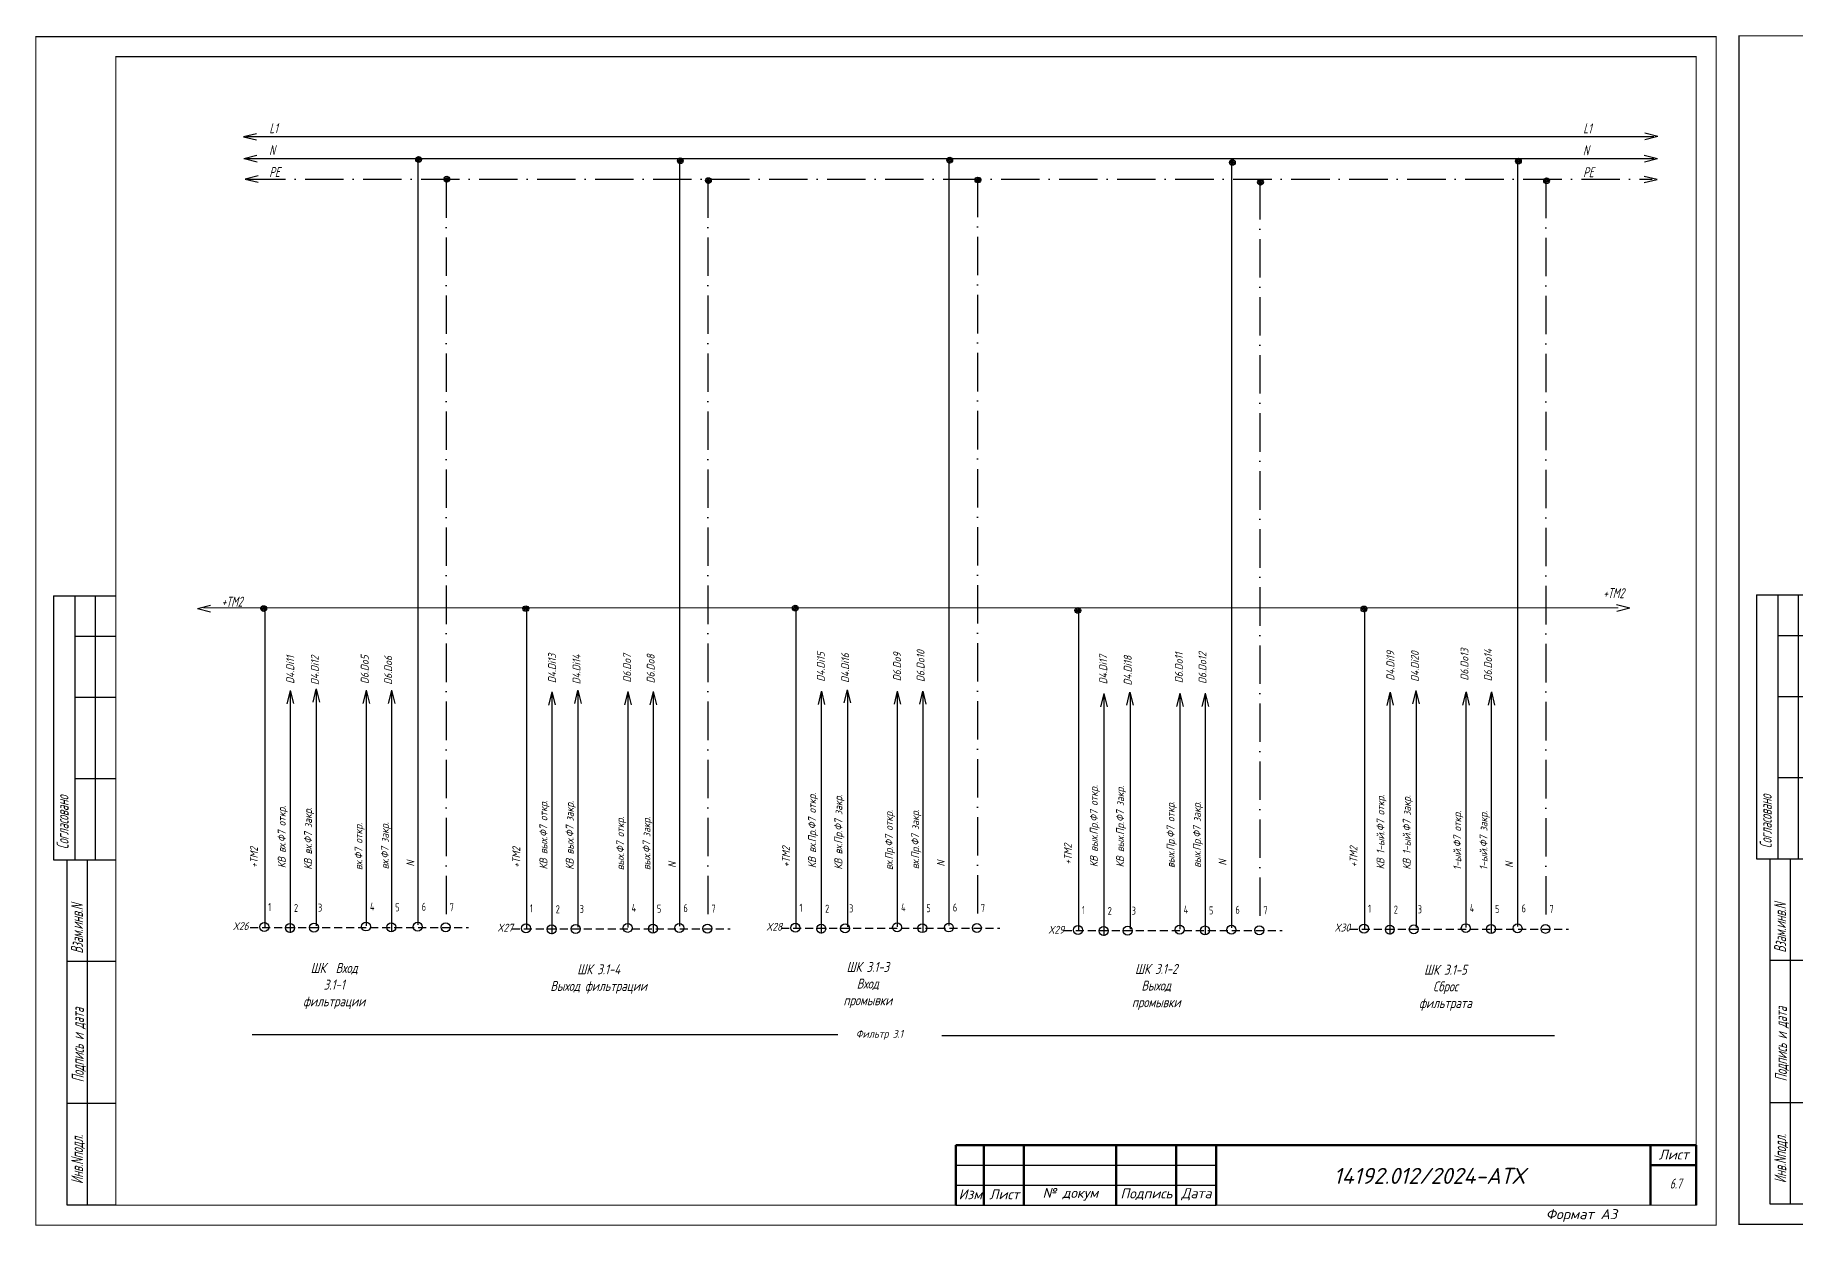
# Model space of a CAD drawing. Header units: millimetres. Extents: x 2725 to 10524, y 7125 to 11639.
# Drawn here: x 5614.9 to 6054.9, y 9092.6 to 9390.1 of the extents above; entities that cross this region are included whole.
import ezdxf
from ezdxf.enums import TextEntityAlignment as Align

# ---------------------------------------------------------------- set-up
doc = ezdxf.new("R2010")
doc.units = ezdxf.units.MM
doc.header["$LTSCALE"] = 4
for name, pattern in [('ACAD_ISO10W100', [18, 12, -3, 0, -3]), ('DASHED', [0.75, 0.5, -0.25]), ('SolidLine', [0])]:
    doc.linetypes.add(name, pattern=pattern)
for name, color, linetype in [('LOC', 8, 'Continuous'), ('RED_2.5mm^2', 1, 'Continuous'), ('SYMS', 7, 'Continuous'), ('Вспомогательная', 1, 'Continuous'), ('Текст', 2, 'Continuous')]:
    doc.layers.add(name, color=color, linetype=linetype)
for name, color, linetype, lineweight in [('RAMKA', 7, 'Continuous', 25), ('SHTAMP', 7, 'SolidLine', 25), ('Основеая', 5, 'Continuous', 60), ('СХЕМА', 7, 'Continuous', 25)]:
    doc.layers.add(name, color=color, linetype=linetype, lineweight=lineweight)
doc.styles.add('COTES', font='cs_gost2304.shx', dxfattribs={"width": 0.75, "oblique": 15})
doc.styles.add('ISOCPEUR', font='isocpeui.ttf')
doc.styles.add('Simplex00.10.00', font='simplex.shx')
doc.styles.add('Simplex25.085.15', font='', dxfattribs={"width": 0.85, "oblique": 15, "height": 2.5})
doc.styles.add('WD', font='romans.shx')
doc.styles.add('ГОСТ', font='isocpeur.ttf', dxfattribs={"oblique": 15})
doc.styles.add('Стиль мой-1', font='', dxfattribs={"width": 0.85, "oblique": 15, "height": 2.5})
doc.styles.get('Simplex25.085.15').set_extended_font_data('GOST type A')
doc.styles.get('Стиль мой-1').set_extended_font_data('GOST type A')

# ---------------------------------------------------------------- blocks, each defined once
blk = doc.blocks.new('Формат А3')
at = {"color": 0, "linetype": 'Continuous', "const_width": 0.3}
for points in [[(-420, 297), (0, 297), (0, 0), (-420, 0)], [(-400, 5), (-400, 292), (-5, 292), (-5, 5)]]:
    blk.add_lwpolyline(points, close=True, dxfattribs=at)
at = {"color": 0, "linetype": 'Continuous', "style": 'Simplex00.10.00', "oblique": 15}
blk.add_text('Формат А3', height=2.5, dxfattribs=at).set_placement((-33.67, 2.75), align=Align.MIDDLE_CENTER)
blk = doc.blocks.new('A$C73A268AF')
at = {"lineweight": 30}
for p, q in [((4.57, 157.46), (20.05, 157.46)), ((4.57, 157.46), (4.57, 91.46)), ((9.89, 157.46), (9.89, 91.46)), ((14.97, 157.46), (14.97, 91.46)), ((9.89, 147.31), (20.05, 147.31)), ((9.89, 132.08), (20.05, 132.08)), ((9.89, 111.77), (20.05, 111.77)), ((4.57, 91.46), (20.05, 91.46)), ((7.96, 5.15), (7.96, 91.46)), ((13.04, 5.15), (13.04, 91.46)), ((20.15, 66.08), (7.96, 66.08)), ((20.15, 30.54), (7.96, 30.54))]:
    blk.add_line(p, q, dxfattribs=at)
blk.add_lwpolyline([(20.15, 5.15), (7.96, 5.15)], dxfattribs=at)
at = {"layer": 'Вспомогательная', "color": 7}
for p, q in [((230.15, 15.15), (295.15, 15.15)), ((230.15, 10.15), (295.15, 10.15)), ((230.15, 5.15), (295.15, 5.15))]:
    blk.add_line(p, q, dxfattribs=at)
at = {"layer": 'Основеая', "color": 7}
for p, q in [((230.15, 20.15), (230.15, 5.15)), ((415.15, 20.15), (230.15, 20.15)), ((237.15, 20.15), (237.15, 5.15)), ((247.15, 20.15), (247.15, 5.15)), ((270.15, 20.15), (270.15, 5.15)), ((285.15, 20.15), (285.15, 5.15)), ((295.15, 20.15), (295.15, 5.15)), ((403.72, 20.15), (403.72, 5.15)), ((415.15, 20.15), (415.15, 5.15)), ((403.72, 15.15), (415.15, 15.15))]:
    blk.add_line(p, q, dxfattribs=at)
blk.add_blockref('Формат А3', (420.15, 0.15))
at = {"layer": 'RAMKA', "style": 'COTES', "oblique": 15, "width": 0.75}
for s, p in [('Согласовано', (8.35, 94.1)), ('Взам.инв.N', (11.94, 68.02)), ('Подпись и дата', (12.17, 35.86)), ('Инв.Nподл.', (11.97, 10.43))]:
    blk.add_text(s, height=3, rotation=90, dxfattribs=at).set_placement(p)
at = {"layer": 'Текст', "color": 7, "char_height": 2.5, "style": 'ГОСТ'}
for s, insert, width, attachment_point in [('{\\fISOCPEUR|b0|i0|c204|p34;Лист}', (413.32, 17.81), 11.4585, 6), ('{\\fISOCPEUR|b0|i0|c204|p34;Изм}', (233.75, 7.88), 7, 5), ('{\\fISOCPEUR|b0|i0|c204|p34;Лист}', (242.25, 7.88), 10, 5), ('{\\fISOCPEUR|b0|i0|c204|p34;№ докум}', (258.75, 7.88), 23, 5), ('{\\fISOCPEUR|b0|i0|c204|p34;Подпись}', (277.75, 7.88), 15, 5), ('{\\fISOCPEUR|b0|i0|c204|p34;Дата}', (290.25, 7.88), 10, 5)]:
    blk.add_mtext(s, dxfattribs=dict(at, insert=insert, width=width, attachment_point=attachment_point))
blk = doc.blocks.new('WDDOT')
for radius in [0.72, 0.449, 0.223]:
    blk.add_circle((0, 0), radius)
blk = doc.blocks.new('VT0W02')
blk.add_circle((0, 0), 0.0699)
at = {"style": 'WD'}
for tag, p, width in [('INST', (0.062, 0.42), 0.7), ('LOC', (0.062, 0.25), 0.7), ('DESC1', (0.053, -0.385), 0.8)]:
    blk.add_attdef(tag, p, '', height=0.125, dxfattribs=dict(at, width=width))
at = {"style": 'WD', "flags": 1}
for tag, p, height in [('X4TERM01', (-0.07, 0), 0.0125), ('X4TERMDESC01', (-0.055, -0.023), 0.025), ('X2TERMDESC01', (-0.006, 0.029), 0.025), ('STRIPSEQ', (0, 0), 0.00125), ('X2TERM01', (0, 0.07), 0.0125), ('X1TERMDESC01', (0.039, -0.003), 0.025), ('X1TERM01', (0.07, 0), 0.0125), ('LINKTERM', (0, -0.002), 0.00125), ('X8TERM01', (0, -0.07), 0.0125), ('X8TERMDESC01', (0, -0.054), 0.025)]:
    blk.add_attdef(tag, p, '', height=height, dxfattribs=at)
at = {"linetype": 'Continuous', "style": 'WD'}
for tag, p, height, width, flags in [('WIRENO', (0.062, 0.094), 0.125, 0.8, 8), ('TAGSTRIP', (0.053, -0.229), 0.125, 0.9, 8), ('DESC2', (0.053, -0.541), 0.125, 0.8, 8), ('CAT', (0.213, -0.406), 0.109, 0.8, 1), ('DESC3', (0.053, -0.698), 0.125, 0.8, 8)]:
    blk.add_attdef(tag, p, '', height=height, dxfattribs=dict(at, width=width, flags=flags))
at = {"style": 'WD', "width": 0.7, "flags": 1}
blk.add_attdef('ASSYCODE', (0.062, -0.281), '', height=0.01, dxfattribs=at)
at = {"linetype": 'Continuous', "style": 'WD', "width": 0.8, "flags": 1}
blk.add_attdef('MFG', text='', height=0.109, dxfattribs=at).set_placement((0.088, -0.406), align=Align.RIGHT)

msp = doc.modelspace()

# ---------------------------------------------------------------- linework, layer by layer
at = {"linetype": 'DASHED'}
for p, q in [((5668.6, 9167.15), (5723.2, 9167.15)), ((5734.01, 9166.82), (5788.61, 9166.82)), ((5801.36, 9166.95), (5855.97, 9166.95)), ((5943.5, 9166.74), (5998.1, 9166.74)), ((5871.99, 9166.39), (5926.59, 9166.39))]:
    msp.add_line(p, q, dxfattribs=at)
at = {"color": 7, "ltscale": 0.2}
for p, q in [((5815.52, 9140.33), (5669.11, 9140.33)), ((5841.47, 9140.15), (5994.65, 9140.15))]:
    msp.add_line(p, q, dxfattribs=at)
at = {"layer": 'RED_2.5mm^2', "linetype": 'Continuous', "ltscale": 0.2}
for p, q in [((5667.43, 9364.79), (6019.41, 9364.79)), ((5667.03, 9359.31), (6019.45, 9359.31)), ((5710.48, 9359.23), (5710.48, 9167.8)), ((5775.89, 9359.23), (5775.89, 9167.46)), ((5843.24, 9359.37), (5843.24, 9167.6)), ((5913.87, 9358.8), (5913.87, 9167.03)), ((5985.37, 9359.15), (5985.37, 9167.38)), ((5672.24, 9246.62), (5672.24, 9167.21)), ((5737.65, 9246.49), (5737.65, 9166.87)), ((5805, 9246.97), (5805, 9167.01)), ((5875.63, 9246.57), (5875.63, 9166.44)), ((5947.13, 9246.77), (5947.13, 9166.79)), ((5678.59, 9226.03), (5678.59, 9165.79)), ((5685.13, 9226.18), (5685.13, 9167.51)), ((5697.58, 9226.29), (5697.58, 9167.5)), ((5703.93, 9226.32), (5703.93, 9166.08)), ((5744, 9225.69), (5744, 9165.45)), ((5750.54, 9225.84), (5750.54, 9167.17)), ((5763, 9225.95), (5763, 9167.16)), ((5769.35, 9225.98), (5769.35, 9165.74)), ((5811.35, 9225.83), (5811.35, 9165.59)), ((5817.89, 9225.98), (5817.89, 9167.31)), ((5830.35, 9226.09), (5830.35, 9167.3)), ((5836.7, 9226.12), (5836.7, 9165.88)), ((5881.98, 9225.26), (5881.98, 9165.03)), ((5888.52, 9225.41), (5888.52, 9166.74)), ((5900.97, 9225.52), (5900.97, 9166.73)), ((5907.32, 9225.55), (5907.32, 9165.32)), ((5953.48, 9225.61), (5953.48, 9165.38)), ((5960.03, 9225.76), (5960.03, 9167.09)), ((5972.48, 9225.87), (5972.48, 9167.08)), ((5978.83, 9225.9), (5978.83, 9165.67))]:
    msp.add_line(p, q, dxfattribs=at)
at = {"layer": 'RED_2.5mm^2', "linetype": 'ACAD_ISO10W100', "ltscale": 0.2}
for p, q in [((5667.83, 9354.16), (6019.05, 9354.16)), ((5717.6, 9354.06), (5717.6, 9168.79)), ((5783.01, 9354.06), (5783.01, 9168.46)), ((5850.36, 9354.2), (5850.36, 9168.59)), ((5920.99, 9353.63), (5920.99, 9168.03)), ((5992.49, 9353.98), (5992.49, 9168.38))]:
    msp.add_line(p, q, dxfattribs=at)
at = {"layer": 'SYMS', "linetype": 'Continuous', "ltscale": 0.2}
for p, q in [((5666.91, 9364.76), (5670.19, 9365.58)), ((5666.95, 9364.73), (5670.22, 9363.93)), ((6020.44, 9364.82), (6017.17, 9365.62)), ((6020.48, 9364.79), (6017.2, 9363.98)), ((5667.03, 9359.31), (5670.3, 9360.12)), ((6020.33, 9359.25), (6017.06, 9360.05)), ((5667.07, 9359.28), (5670.34, 9358.48)), ((6020.36, 9359.22), (6017.09, 9358.41)), ((5667.32, 9354.21), (5670.59, 9355.02)), ((5667.36, 9354.17), (5670.62, 9353.37)), ((6020.27, 9354.03), (6017, 9354.83)), ((6020.31, 9354), (6017.04, 9353.19)), ((5655.4, 9246.85), (5658.67, 9247.66)), ((5655.44, 9246.82), (5658.71, 9246.02)), ((6013.41, 9246.92), (6010.14, 9247.72)), ((6013.44, 9246.89), (6010.17, 9246.07)), ((5678.58, 9226.3), (5677.78, 9223.03)), ((5678.61, 9226.34), (5679.43, 9223.06)), ((5685.04, 9226.69), (5684.24, 9223.43)), ((5685.07, 9226.73), (5685.89, 9223.46)), ((5697.57, 9226.37), (5696.77, 9223.1)), ((5697.6, 9226.4), (5698.41, 9223.13)), ((5703.91, 9226.37), (5703.11, 9223.1)), ((5703.94, 9226.4), (5704.76, 9223.13)), ((5743.99, 9225.96), (5743.19, 9222.69)), ((5744.03, 9226), (5744.84, 9222.73)), ((5750.45, 9226.36), (5749.65, 9223.09)), ((5750.49, 9226.4), (5751.3, 9223.12)), ((5762.98, 9226.03), (5762.18, 9222.76)), ((5763.01, 9226.07), (5763.82, 9222.8)), ((5769.32, 9226.03), (5768.52, 9222.76)), ((5769.36, 9226.07), (5770.17, 9222.8)), ((5811.34, 9226.1), (5810.54, 9222.83)), ((5811.38, 9226.14), (5812.19, 9222.86)), ((5817.8, 9226.5), (5817, 9223.23)), ((5817.84, 9226.53), (5818.65, 9223.26)), ((5830.33, 9226.17), (5829.53, 9222.9)), ((5830.36, 9226.21), (5831.17, 9222.93)), ((5836.67, 9226.17), (5835.87, 9222.9)), ((5836.71, 9226.21), (5837.52, 9222.93)), ((5881.97, 9225.53), (5881.17, 9222.26)), ((5882, 9225.57), (5882.82, 9222.3)), ((5888.43, 9225.93), (5887.63, 9222.66)), ((5888.46, 9225.97), (5889.28, 9222.69)), ((5900.96, 9225.6), (5900.16, 9222.33)), ((5900.99, 9225.64), (5901.8, 9222.37)), ((5907.3, 9225.6), (5906.5, 9222.33)), ((5907.33, 9225.64), (5908.15, 9222.37)), ((5953.48, 9225.88), (5952.68, 9222.61)), ((5953.51, 9225.92), (5954.32, 9222.65)), ((5959.94, 9226.28), (5959.14, 9223.01)), ((5959.97, 9226.32), (5960.78, 9223.05)), ((5972.46, 9225.95), (5971.66, 9222.68)), ((5972.5, 9225.99), (5973.31, 9222.72)), ((5978.81, 9225.95), (5978.01, 9222.68)), ((5978.84, 9225.99), (5979.65, 9222.72))]:
    msp.add_line(p, q, dxfattribs=at)
at = {"layer": 'СХЕМА', "color": 1, "linetype": 'Continuous', "lineweight": 20, "ltscale": 30}
msp.add_line((6010.5, 9247.04), (5656.93, 9247.04), dxfattribs=at)

# ---------------------------------------------------------------- block references
at = {"ltscale": 1.2}
for p in [(5614.87, 9092.58), (6040.57, 9092.8)]:
    msp.add_blockref('A$C73A268AF', p, dxfattribs=at)
at = {"layer": 'SYMS', "linetype": 'Continuous', "ltscale": 0.2}
for p in [(5710.71, 9359.07), (5776.12, 9358.74), (5843.47, 9358.88), (5914.1, 9358.31), (5985.61, 9358.66), (5717.74, 9354.12), (5783.15, 9353.78), (5850.51, 9353.92), (5921.13, 9353.36), (5992.64, 9353.71), (5672, 9246.82), (5737.51, 9246.8), (5804.86, 9246.94), (5875.48, 9246.37), (5946.99, 9246.72)]:
    msp.add_blockref('WDDOT', p, dxfattribs=at)
ref = msp.add_blockref('VT0W02', (5672.12, 9167.25), dxfattribs=dict(at, xscale=16, yscale=16, zscale=16))
ref.add_attrib('LOC', '1', (5673.12, 9171.25), dxfattribs={"layer": 'LOC', "height": 2, "style": 'WD', "width": 0.7})
ref = msp.add_blockref('VT0W02', (5678.56, 9167.02), dxfattribs=dict(at, xscale=16, yscale=16, zscale=16))
ref.add_attrib('LOC', '2', (5679.56, 9171.02), dxfattribs={"layer": 'LOC', "height": 2, "style": 'WD', "width": 0.7})
ref = msp.add_blockref('VT0W02', (5684.55, 9167.09), dxfattribs=dict(at, xscale=16, yscale=16, zscale=16))
ref.add_attrib('LOC', '3', (5685.55, 9171.09), dxfattribs={"layer": 'LOC', "height": 2, "style": 'WD', "width": 0.7})
ref = msp.add_blockref('VT0W02', (5697.55, 9167.37), dxfattribs=dict(at, xscale=16, yscale=16, zscale=16))
ref.add_attrib('LOC', '4', (5698.55, 9171.37), dxfattribs={"layer": 'LOC', "height": 2, "style": 'WD', "width": 0.7})
ref = msp.add_blockref('VT0W02', (5703.86, 9167.15), dxfattribs=dict(at, xscale=16, yscale=16, zscale=16))
ref.add_attrib('LOC', '5', (5704.86, 9171.15), dxfattribs={"layer": 'LOC', "height": 2, "style": 'WD', "width": 0.7})
ref = msp.add_blockref('VT0W02', (5710.48, 9167.31), dxfattribs=dict(at, xscale=16, yscale=16, zscale=16))
ref.add_attrib('LOC', '6', (5711.48, 9171.31), dxfattribs={"layer": 'LOC', "height": 2, "style": 'WD', "width": 0.7})
ref = msp.add_blockref('VT0W02', (5717.47, 9167.19), dxfattribs=dict(at, xscale=16, yscale=16, zscale=16))
ref.add_attrib('LOC', '7', (5718.47, 9171.19), dxfattribs={"layer": 'LOC', "height": 2, "style": 'WD', "width": 0.7})
ref = msp.add_blockref('VT0W02', (5737.54, 9166.91), dxfattribs=dict(at, xscale=16, yscale=16, zscale=16))
ref.add_attrib('LOC', '1', (5738.54, 9170.91), dxfattribs={"layer": 'LOC', "height": 2, "style": 'WD', "width": 0.7})
ref = msp.add_blockref('VT0W02', (5743.98, 9166.68), dxfattribs=dict(at, xscale=16, yscale=16, zscale=16))
ref.add_attrib('LOC', '2', (5744.98, 9170.68), dxfattribs={"layer": 'LOC', "height": 2, "style": 'WD', "width": 0.7})
ref = msp.add_blockref('VT0W02', (5749.96, 9166.75), dxfattribs=dict(at, xscale=16, yscale=16, zscale=16))
ref.add_attrib('LOC', '3', (5750.96, 9170.75), dxfattribs={"layer": 'LOC', "height": 2, "style": 'WD', "width": 0.7})
ref = msp.add_blockref('VT0W02', (5762.96, 9167.03), dxfattribs=dict(at, xscale=16, yscale=16, zscale=16))
ref.add_attrib('LOC', '4', (5763.96, 9171.03), dxfattribs={"layer": 'LOC', "height": 2, "style": 'WD', "width": 0.7})
ref = msp.add_blockref('VT0W02', (5769.27, 9166.81), dxfattribs=dict(at, xscale=16, yscale=16, zscale=16))
ref.add_attrib('LOC', '5', (5770.27, 9170.81), dxfattribs={"layer": 'LOC', "height": 2, "style": 'WD', "width": 0.7})
ref = msp.add_blockref('VT0W02', (5775.89, 9166.98), dxfattribs=dict(at, xscale=16, yscale=16, zscale=16))
ref.add_attrib('LOC', '6', (5776.89, 9170.98), dxfattribs={"layer": 'LOC', "height": 2, "style": 'WD', "width": 0.7})
ref = msp.add_blockref('VT0W02', (5782.89, 9166.86), dxfattribs=dict(at, xscale=16, yscale=16, zscale=16))
ref.add_attrib('LOC', '7', (5783.89, 9170.86), dxfattribs={"layer": 'LOC', "height": 2, "style": 'WD', "width": 0.7})
ref = msp.add_blockref('VT0W02', (5804.89, 9167.05), dxfattribs=dict(at, xscale=16, yscale=16, zscale=16))
ref.add_attrib('LOC', '1', (5805.89, 9171.05), dxfattribs={"layer": 'LOC', "height": 2, "style": 'WD', "width": 0.7})
ref = msp.add_blockref('VT0W02', (5811.33, 9166.82), dxfattribs=dict(at, xscale=16, yscale=16, zscale=16))
ref.add_attrib('LOC', '2', (5812.33, 9170.82), dxfattribs={"layer": 'LOC', "height": 2, "style": 'WD', "width": 0.7})
ref = msp.add_blockref('VT0W02', (5817.31, 9166.89), dxfattribs=dict(at, xscale=16, yscale=16, zscale=16))
ref.add_attrib('LOC', '3', (5818.31, 9170.89), dxfattribs={"layer": 'LOC', "height": 2, "style": 'WD', "width": 0.7})
ref = msp.add_blockref('VT0W02', (5830.31, 9167.17), dxfattribs=dict(at, xscale=16, yscale=16, zscale=16))
ref.add_attrib('LOC', '4', (5831.31, 9171.17), dxfattribs={"layer": 'LOC', "height": 2, "style": 'WD', "width": 0.7})
ref = msp.add_blockref('VT0W02', (5836.62, 9166.95), dxfattribs=dict(at, xscale=16, yscale=16, zscale=16))
ref.add_attrib('LOC', '5', (5837.62, 9170.95), dxfattribs={"layer": 'LOC', "height": 2, "style": 'WD', "width": 0.7})
ref = msp.add_blockref('VT0W02', (5843.24, 9167.12), dxfattribs=dict(at, xscale=16, yscale=16, zscale=16))
ref.add_attrib('LOC', '6', (5844.24, 9171.12), dxfattribs={"layer": 'LOC', "height": 2, "style": 'WD', "width": 0.7})
ref = msp.add_blockref('VT0W02', (5850.24, 9167), dxfattribs=dict(at, xscale=16, yscale=16, zscale=16))
ref.add_attrib('LOC', '7', (5851.24, 9171), dxfattribs={"layer": 'LOC', "height": 2, "style": 'WD', "width": 0.7})
ref = msp.add_blockref('VT0W02', (5875.52, 9166.48), dxfattribs=dict(at, xscale=16, yscale=16, zscale=16))
ref.add_attrib('LOC', '1', (5876.52, 9170.48), dxfattribs={"layer": 'LOC', "height": 2, "style": 'WD', "width": 0.7})
ref = msp.add_blockref('VT0W02', (5881.95, 9166.25), dxfattribs=dict(at, xscale=16, yscale=16, zscale=16))
ref.add_attrib('LOC', '2', (5882.95, 9170.25), dxfattribs={"layer": 'LOC', "height": 2, "style": 'WD', "width": 0.7})
ref = msp.add_blockref('VT0W02', (5887.94, 9166.32), dxfattribs=dict(at, xscale=16, yscale=16, zscale=16))
ref.add_attrib('LOC', '3', (5888.94, 9170.32), dxfattribs={"layer": 'LOC', "height": 2, "style": 'WD', "width": 0.7})
ref = msp.add_blockref('VT0W02', (5900.94, 9166.6), dxfattribs=dict(at, xscale=16, yscale=16, zscale=16))
ref.add_attrib('LOC', '4', (5901.94, 9170.6), dxfattribs={"layer": 'LOC', "height": 2, "style": 'WD', "width": 0.7})
ref = msp.add_blockref('VT0W02', (5907.25, 9166.38), dxfattribs=dict(at, xscale=16, yscale=16, zscale=16))
ref.add_attrib('LOC', '5', (5908.25, 9170.38), dxfattribs={"layer": 'LOC', "height": 2, "style": 'WD', "width": 0.7})
ref = msp.add_blockref('VT0W02', (5913.87, 9166.55), dxfattribs=dict(at, xscale=16, yscale=16, zscale=16))
ref.add_attrib('LOC', '6', (5914.87, 9170.55), dxfattribs={"layer": 'LOC', "height": 2, "style": 'WD', "width": 0.7})
ref = msp.add_blockref('VT0W02', (5920.86, 9166.43), dxfattribs=dict(at, xscale=16, yscale=16, zscale=16))
ref.add_attrib('LOC', '7', (5921.86, 9170.43), dxfattribs={"layer": 'LOC', "height": 2, "style": 'WD', "width": 0.7})
ref = msp.add_blockref('VT0W02', (5947.02, 9166.83), dxfattribs=dict(at, xscale=16, yscale=16, zscale=16))
ref.add_attrib('LOC', '1', (5948.02, 9170.83), dxfattribs={"layer": 'LOC', "height": 2, "style": 'WD', "width": 0.7})
ref = msp.add_blockref('VT0W02', (5953.46, 9166.6), dxfattribs=dict(at, xscale=16, yscale=16, zscale=16))
ref.add_attrib('LOC', '2', (5954.46, 9170.6), dxfattribs={"layer": 'LOC', "height": 2, "style": 'WD', "width": 0.7})
ref = msp.add_blockref('VT0W02', (5959.45, 9166.67), dxfattribs=dict(at, xscale=16, yscale=16, zscale=16))
ref.add_attrib('LOC', '3', (5960.45, 9170.67), dxfattribs={"layer": 'LOC', "height": 2, "style": 'WD', "width": 0.7})
ref = msp.add_blockref('VT0W02', (5972.45, 9166.96), dxfattribs=dict(at, xscale=16, yscale=16, zscale=16))
ref.add_attrib('LOC', '4', (5973.45, 9170.96), dxfattribs={"layer": 'LOC', "height": 2, "style": 'WD', "width": 0.7})
ref = msp.add_blockref('VT0W02', (5978.76, 9166.73), dxfattribs=dict(at, xscale=16, yscale=16, zscale=16))
ref.add_attrib('LOC', '5', (5979.76, 9170.73), dxfattribs={"layer": 'LOC', "height": 2, "style": 'WD', "width": 0.7})
ref = msp.add_blockref('VT0W02', (5985.38, 9166.9), dxfattribs=dict(at, xscale=16, yscale=16, zscale=16))
ref.add_attrib('LOC', '6', (5986.38, 9170.9), dxfattribs={"layer": 'LOC', "height": 2, "style": 'WD', "width": 0.7})
ref = msp.add_blockref('VT0W02', (5992.37, 9166.78), dxfattribs=dict(at, xscale=16, yscale=16, zscale=16))
ref.add_attrib('LOC', '7', (5993.37, 9170.78), dxfattribs={"layer": 'LOC', "height": 2, "style": 'WD', "width": 0.7})

# ---------------------------------------------------------------- texts
at = {"style": 'Simplex25.085.15', "oblique": 15}
for s, height, width, p in [('L1', 2.5, 0.85, (5673.39, 9365.61)), ('L1', 2.5, 0.85, (6001.8, 9365.57)), ('N', 2.5, 0.85, (5673.32, 9360.13)), ('N', 2.5, 0.85, (6001.72, 9360.09)), ('PE', 2.5, 0.85, (5673.37, 9354.66)), ('PE', 2.5, 0.85, (6001.78, 9354.62)), ('+ТМ2', 2.5, 0.85, (6006.78, 9249.42)), ('+ТМ2', 2.5, 0.85, (5661.46, 9247.3)), ('X26', 1.961, 1.083459, (5664.25, 9166.49)), ('X27', 1.961, 1.083459, (5730.38, 9166.1)), ('X28', 1.961, 1.083459, (5797.58, 9166.32)), ('X29', 1.961, 1.083459, (5868.07, 9165.58)), ('X30', 1.961, 1.083459, (5939.62, 9166.11)), ('Фильтр 3.1', 1.961, 1.083459, (5819.99, 9139.57))]:
    msp.add_text(s, height=height, dxfattribs=dict(at, width=width)).set_placement(p)
at = {"color": 3, "style": 'Simplex25.085.15', "oblique": 15, "width": 1.083459}
for s, p in [('D6.Do13', (5973.1, 9228.83)), ('D6.Do14', (5978.98, 9228.64)), ('D4.Di11', (5679.61, 9228.01)), ('D4.Di12', (5685.73, 9227.71)), ('D6.Do5', (5698.21, 9227.97)), ('D6.Do6', (5704.09, 9227.78)), ('D4.Di13', (5745.04, 9228.18)), ('D4.Di14', (5751.15, 9227.88)), ('D6.Do7', (5763.81, 9228.32)), ('D6.Do8', (5769.69, 9228.13)), ('D4.Di15', (5812.21, 9228.54)), ('D4.Di16', (5818.32, 9228.24)), ('D6.Do9', (5831.28, 9228.66)), ('D6.Do10', (5837.16, 9228.46)), ('D4.Di17', (5882.81, 9227.89)), ('D4.Di18', (5888.93, 9227.59)), ('D6.Do11', (5901.72, 9228.17)), ('D6.Do12', (5907.61, 9227.98)), ('D4.Di19', (5954.58, 9228.8)), ('D4.Di20', (5960.7, 9228.51))]:
    msp.add_text(s, height=1.961, rotation=90, dxfattribs=at).set_placement(p)
at = {"style": 'Simplex25.085.15', "oblique": 15, "width": 1.083459}
for s, height, p in [('КВ вых.Пр.Ф7 откр.', 1.9613, (5880.45, 9182.21)), ('КВ вых.Пр.Ф7 закр.', 1.9613, (5887.02, 9182.14)), ('КВ вх.Ф7 откр.', 1.9613, (5677.47, 9181.95)), ('КВ вых.Ф7 откр.', 1.9613, (5742.88, 9181.62)), ('КВ вых.Ф7 закр.', 1.9613, (5749.45, 9181.55)), ('КВ вх.Пр.Ф7 откр.', 1.9613, (5810.03, 9181.96)), ('КВ вх.Пр.Ф7 закр.', 1.9613, (5816.6, 9181.57)), ('вых.Пр.Ф7 откр.', 1.9613, (5899.65, 9182)), ('вых.Пр.Ф7 закр.', 1.9613, (5906.22, 9182.04)), ('КВ 1-ый.Ф7 откр.', 1.9613, (5952.1, 9181.64)), ('КВ 1-ый.Ф7 закр.', 1.9613, (5958.67, 9181.57)), ('КВ вх.Ф7 закр.', 1.9613, (5684.04, 9181.56)), ('вх.Ф7 откр.', 1.9613, (5696.67, 9181.45)), ('вх.Ф7 закр.', 1.9613, (5703.24, 9181.67)), ('вых.Ф7 откр.', 1.9613, (5762.08, 9181.41)), ('вых.Ф7 закр.', 1.9613, (5768.65, 9181.45)), ('вх.Пр.Ф7 откр.', 1.9613, (5829.24, 9181.46)), ('вх.Пр.Ф7 закр.', 1.9613, (5835.8, 9181.68)), ('1-ый.Ф7 откр.', 1.9613, (5971.3, 9181.44)), ('1-ый.Ф7 закр.', 1.9613, (5977.87, 9181.47)), ('+ТМ2', 1.961, (5670.52, 9182)), ('N', 1.96, (5709.63, 9182.34)), ('+ТМ2', 1.961, (5736.1, 9182)), ('+ТМ2', 1.961, (5803.51, 9182.15)), ('N', 1.96, (5842.2, 9182.35)), ('+ТМ2', 1.961, (5873.95, 9182.8)), ('N', 1.96, (5912.62, 9182.59)), ('+ТМ2', 1.961, (5945.37, 9182.15)), ('N', 1.96, (5775.05, 9182)), ('N', 1.96, (5984.26, 9182.02))]:
    msp.add_text(s, height=height, rotation=90, dxfattribs=at).set_placement(p)
at = {"color": 7, "lineweight": 25, "insert": (6023.45, 9104.39), "char_height": 2.5, "attachment_point": 1, "style": 'Стиль мой-1'}
msp.add_mtext_dynamic_manual_height_columns('6.7', width=5.3031, gutter_width=12.5, heights=[0], dxfattribs=at)
at = {"layer": 'SHTAMP', "color": 0, "style": 'ISOCPEUR'}
msp.add_text('14192.012/2024-АТХ', height=4, dxfattribs=at).set_placement((5963.27, 9103.05), align=Align.CENTER)
at = {"layer": 'SYMS', "linetype": 'Continuous', "char_height": 2.5, "attachment_point": 2}
for s, insert, width in [('{\\Fsimplex|c204;\\Q15;\\W0.75;\\C0;ШК  Вход 3.1-1 фильтрации}', (5689.6, 9158.26), 16.2192), ('{\\Fsimplex|c204;\\Q15;\\W0.75;\\C0;ШК 3.1-4\\PВыход фильтрации}', (5755.71, 9157.94), 27.2347), ('{\\Fsimplex|c204;\\Q15;\\W0.75;\\C0;ШК 3.1-3\\PВход промывки}', (5822.98, 9158.52), 16.2192), ('{\\Fsimplex|c204;\\Q15;\\W0.75;\\C0;ШК 3.1-2 Выход промывки}', (5895.07, 9158.03), 16.2192), ('{\\Fsimplex|c204;\\Q15;\\W0.75;\\C0;ШК 3.1-5\\PСброс фильтрата}', (5967.36, 9157.81), 16.2192)]:
    msp.add_mtext(s, dxfattribs=dict(at, insert=insert, width=width))

doc.saveas('drawing.dxf')
